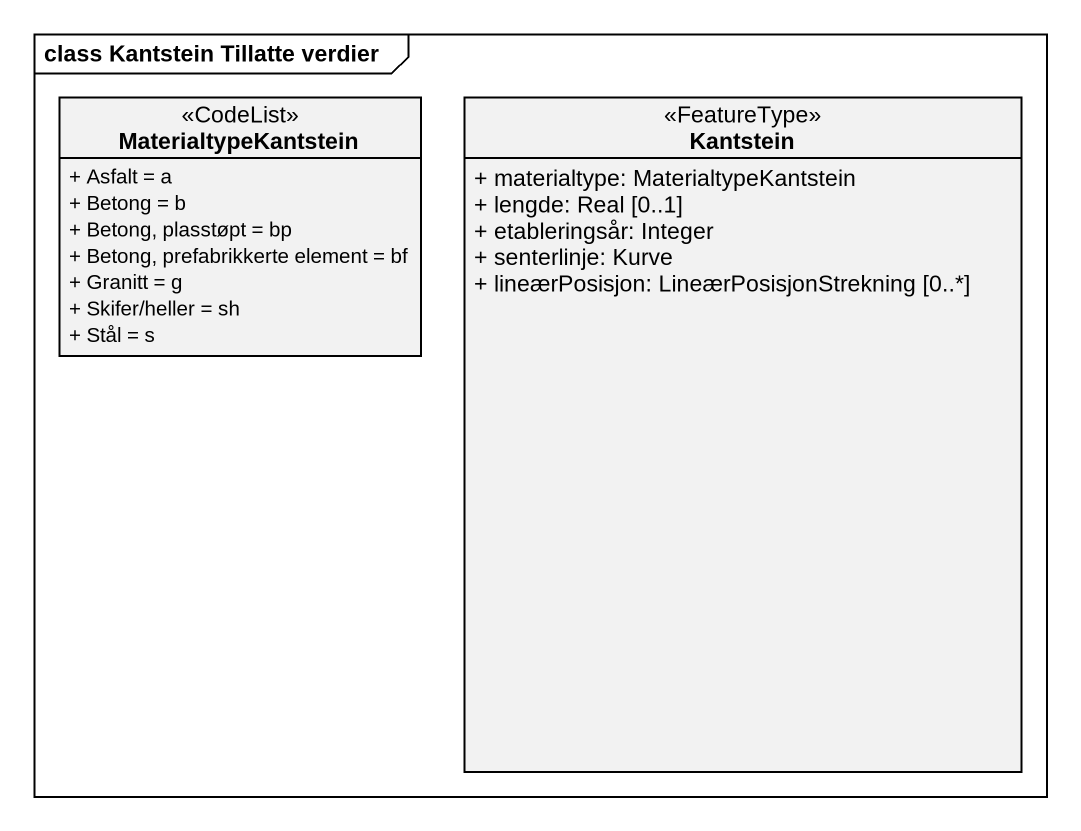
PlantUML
@startuml
mainframe class Kantstein Tillatte verdier
hide circle
hide empty members
skinparam classAttributeIconSize 0
class MaterialtypeKantstein <<CodeList>> {
  + Asfalt = a
  + Betong = b
  + Betong, plasstøpt = bp
  + Betong, prefabrikkerte element = bf
  + Granitt = g
  + Skifer/heller = sh
  + Stål = s
}
class Kantstein <<FeatureType>> {
  + materialtype: MaterialtypeKantstein
  + lengde: Real [0..1]
  + etableringsår: Integer
  + senterlinje: Kurve
  + lineærPosisjon: LineærPosisjonStrekning [0..*]
}
@enduml
